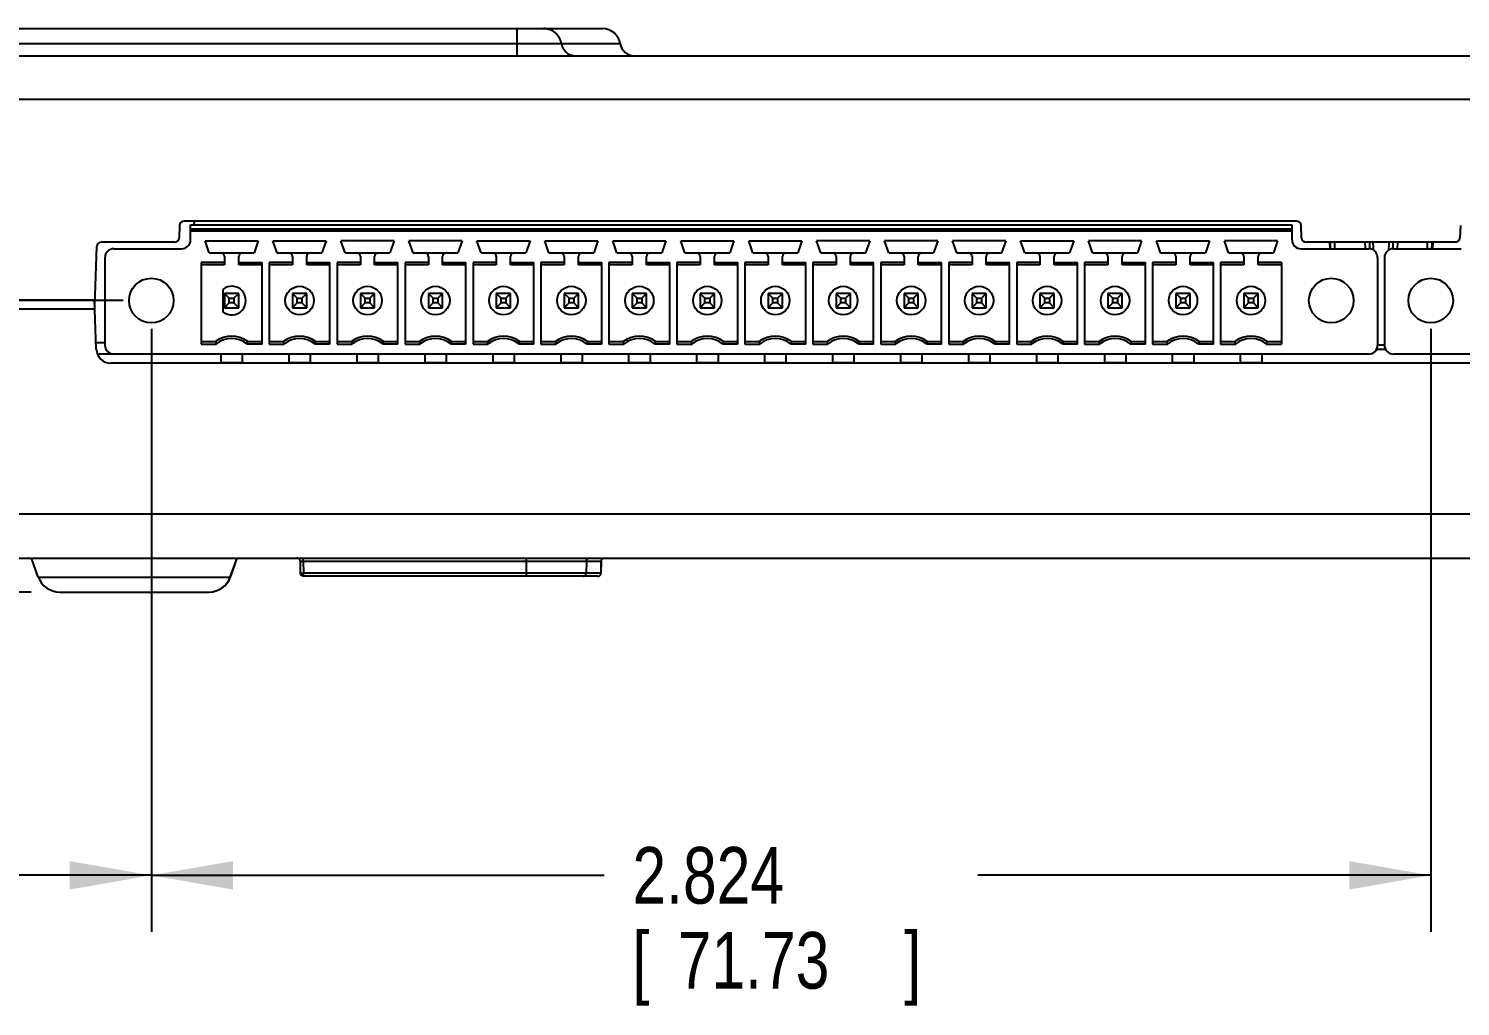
# Model space of a CAD drawing. Header units: inches. Extents: x 0 to 34, y 0 to 22.
# Drawn here: x 14.427 to 17.587, y 5.219 to 7.376 of the extents above; entities that cross this region are included whole.
import ezdxf

# ---------------------------------------------------------------- set-up
doc = ezdxf.new("R2010")
doc.units = ezdxf.units.IN
doc.header["$LTSCALE"] = 1.87
doc.header["$MEASUREMENT"] = 0
doc.layers.get('0').update_dxf_attribs({"linetype": 'CONTINUOUS'})
doc.layers.add('DIMENSIONS', color=7, linetype='CONTINUOUS')
doc.styles.get("Standard").update_dxf_attribs({"font": 'txt', "width": 0.8})
doc.dimstyles.new('DIMSTYLE_1', dxfattribs={"dimtxt": 0.125, "dimasz": 0.18, "dimexe": 0.18, "dimexo": 0.0625, "dimgap": 0.09, "dimtad": 0, "dimtih": 1, "dimtoh": 1, "dimdec": 3, "dimzin": 4, "dimdsep": 46, "dimtxsty": 'STANDARD', "dimblk": '_FILLED', "dimblk1": '_FILLED', "dimblk2": '_FILLED', "dimcen": 0.09, "dimadec": 0, "dimazin": 0, "dimtp": 0.01, "dimtm": 0.01, "dimtfac": 1, "dimtdec": 3, "dimtofl": 0, "dimtmove": 0, "dimatfit": 3, "dimldrblk": '_FILLED', "dimfxl": 1, "dimtolj": 1, "dimtzin": 4, "dimarcsym": 0})

# ---------------------------------------------------------------- blocks, each defined once
blk = doc.blocks.new('_FILLED')
at = {"color": 0, "linetype": 'BYBLOCK'}
blk.add_solid([(0, 0), (-1, 0.174), (-1, -0.174)], dxfattribs=at)
blk = doc.blocks.new('*D2')
at = {"layer": 'DIMENSIONS', "color": 2, "linetype": 'CONTINUOUS'}
for p, q in [((13.4624, 6.776), (13.4624, 7.136)), ((14.6355, 6.776), (13.3374, 6.776)), ((14.4331, 6.1329), (13.3374, 6.1329)), ((13.4624, 6.1329), (13.4624, 5.7729))]:
    blk.add_line(p, q, dxfattribs=at)
at = {"layer": 'DIMENSIONS', "color": 2, "linetype": 'CONTINUOUS', "xscale": 0.18, "yscale": 0.18, "zscale": 0.18}
for p, rotation in [((13.4624, 6.776), 270), ((13.4624, 6.1329), 90)]:
    blk.add_blockref('_FILLED', p, dxfattribs=dict(at, rotation=rotation))
at = {"layer": 'DIMENSIONS', "color": 2, "linetype": 'CONTINUOUS', "width": 0.8}
for s, p in [('.643', (13.1124, 6.4857)), ('[', (13.1124, 6.2982)), ('16.34', (13.2124, 6.2982)), (']', (13.7124, 6.2982))]:
    blk.add_text(s, height=0.125, dxfattribs=at).set_placement(p)
blk = doc.blocks.new('*D3')
at = {"layer": 'DIMENSIONS', "color": 2, "linetype": 'CONTINUOUS'}
for p, q in [((14.698, 6.7135), (14.698, 5.3829)), ((14.0874, 6.6954), (14.0874, 6.326)), ((14.0874, 5.9397), (14.0874, 5.3829)), ((14.3927, 5.5079), (13.5999, 5.5079)), ((14.0874, 5.5079), (14.3927, 5.5079)), ((14.698, 5.5079), (14.3927, 5.5079))]:
    blk.add_line(p, q, dxfattribs=at)
at = {"layer": 'DIMENSIONS', "color": 2, "linetype": 'CONTINUOUS', "xscale": 0.18, "yscale": 0.18, "zscale": 0.18, "rotation": 180}
blk.add_blockref('_FILLED', (14.0874, 5.5079), dxfattribs=at)
at = {"layer": 'DIMENSIONS', "color": 2, "linetype": 'CONTINUOUS', "xscale": 0.18, "yscale": 0.18, "zscale": 0.18}
blk.add_blockref('_FILLED', (14.698, 5.5079), dxfattribs=at)
at = {"layer": 'DIMENSIONS', "color": 2, "linetype": 'CONTINUOUS', "width": 0.8}
for s, p in [('.611', (12.8374, 5.4454)), ('[', (12.8374, 5.2579)), ('15.51', (12.9374, 5.2579)), (']', (13.4374, 5.2579))]:
    blk.add_text(s, height=0.125, dxfattribs=at).set_placement(p)
blk = doc.blocks.new('*D4')
at = {"layer": 'DIMENSIONS', "color": 2, "linetype": 'CONTINUOUS'}
for p, q in [((14.698, 6.7135), (14.698, 5.3829)), ((17.522, 6.7135), (17.522, 5.3829)), ((14.698, 5.5079), (15.6975, 5.5079)), ((17.522, 5.5079), (16.5225, 5.5079))]:
    blk.add_line(p, q, dxfattribs=at)
at = {"layer": 'DIMENSIONS', "color": 2, "linetype": 'CONTINUOUS', "xscale": 0.18, "yscale": 0.18, "zscale": 0.18, "rotation": 180}
blk.add_blockref('_FILLED', (14.698, 5.5079), dxfattribs=at)
at = {"layer": 'DIMENSIONS', "color": 2, "linetype": 'CONTINUOUS', "xscale": 0.18, "yscale": 0.18, "zscale": 0.18}
blk.add_blockref('_FILLED', (17.522, 5.5079), dxfattribs=at)
at = {"layer": 'DIMENSIONS', "color": 2, "linetype": 'CONTINUOUS', "width": 0.8}
for s, p in [('2.824', (15.76, 5.4454)), ('[', (15.76, 5.2579)), ('71.73', (15.86, 5.2579)), (']', (16.36, 5.2579))]:
    blk.add_text(s, height=0.125, dxfattribs=at).set_placement(p)

msp = doc.modelspace()

# ---------------------------------------------------------------- linework, layer by layer
at = {"color": 7, "linetype": 'CONTINUOUS'}
for p, q in [((14.2051, 7.3759), (15.6935, 7.3759)), ((15.5052, 7.3159), (15.5052, 7.3759)), ((15.5052, 7.3425), (14.3255, 7.3425)), ((15.7329, 7.3425), (15.6033, 7.3425)), ((14.3255, 7.3159), (20.4997, 7.3159)), ((20.4954, 7.2193), (14.3298, 7.2193)), ((14.7603, 6.9412), (14.7594, 6.9145)), ((17.2259, 6.9509), (14.7703, 6.9509)), ((14.7846, 6.9098), (14.7846, 6.9433)), ((14.7846, 6.9433), (17.2157, 6.9433)), ((17.2157, 6.9334), (14.7846, 6.9334)), ((14.7846, 6.9295), (17.2157, 6.9295)), ((14.7922, 6.9509), (14.792, 6.9433)), ((17.2157, 6.9098), (17.2157, 6.9433)), ((17.2368, 6.9145), (17.2359, 6.9412)), ((17.5873, 6.9412), (17.5864, 6.9145)), ((14.5732, 6.7648), (14.5777, 6.8952)), ((14.7494, 6.9049), (14.5877, 6.9049)), ((14.6153, 6.8901), (14.7649, 6.8901)), ((14.8257, 6.8811), (14.8165, 6.9079)), ((14.8165, 6.9079), (14.9338, 6.9079)), ((14.9338, 6.9079), (14.9246, 6.8811)), ((14.9757, 6.8811), (14.9665, 6.9079)), ((14.9665, 6.9079), (15.0838, 6.9079)), ((15.0838, 6.9079), (15.0746, 6.8811)), ((15.1257, 6.8811), (15.1165, 6.9079)), ((15.2338, 6.9079), (15.1165, 6.9079)), ((15.2338, 6.9079), (15.2246, 6.8811)), ((15.2757, 6.8811), (15.2665, 6.9079)), ((15.3838, 6.9079), (15.2665, 6.9079)), ((15.3838, 6.9079), (15.3746, 6.8811)), ((15.4257, 6.8811), (15.4165, 6.9079)), ((15.4165, 6.9079), (15.5338, 6.9079)), ((15.5338, 6.9079), (15.5246, 6.8811)), ((15.5757, 6.8811), (15.5665, 6.9079)), ((15.5665, 6.9079), (15.6838, 6.9079)), ((15.6838, 6.9079), (15.6746, 6.8811)), ((15.7257, 6.8811), (15.7165, 6.9079)), ((15.7165, 6.9079), (15.8338, 6.9079)), ((15.8338, 6.9079), (15.8246, 6.8811)), ((15.8757, 6.8811), (15.8665, 6.9079)), ((15.8665, 6.9079), (15.9838, 6.9079)), ((15.9838, 6.9079), (15.9746, 6.8811)), ((16.0257, 6.8811), (16.0165, 6.9079)), ((16.0165, 6.9079), (16.1338, 6.9079)), ((16.1338, 6.9079), (16.1246, 6.8811)), ((16.1757, 6.8811), (16.1665, 6.9079)), ((16.2838, 6.9079), (16.1665, 6.9079)), ((16.2838, 6.9079), (16.2746, 6.8811)), ((16.3257, 6.8811), (16.3165, 6.9079)), ((16.4338, 6.9079), (16.3165, 6.9079)), ((16.4338, 6.9079), (16.4246, 6.8811)), ((16.4757, 6.8811), (16.4665, 6.9079)), ((16.5838, 6.9079), (16.4665, 6.9079)), ((16.5838, 6.9079), (16.5746, 6.8811)), ((16.6257, 6.8811), (16.6165, 6.9079)), ((16.6165, 6.9079), (16.7338, 6.9079)), ((16.7338, 6.9079), (16.7246, 6.8811)), ((16.7757, 6.8811), (16.7665, 6.9079)), ((16.8838, 6.9079), (16.7665, 6.9079)), ((16.8838, 6.9079), (16.8746, 6.8811)), ((16.9257, 6.8811), (16.9165, 6.9079)), ((16.9165, 6.9079), (17.0338, 6.9079)), ((17.0338, 6.9079), (17.0246, 6.8811)), ((17.0757, 6.8811), (17.0665, 6.9079)), ((17.1838, 6.9079), (17.0665, 6.9079)), ((17.1838, 6.9079), (17.1746, 6.8811)), ((17.2354, 6.8901), (17.385, 6.8901)), ((17.5764, 6.9049), (17.2468, 6.9049)), ((17.2988, 6.9049), (17.2993, 6.8901)), ((17.3766, 6.9049), (17.3771, 6.8901)), ((17.3866, 6.9049), (17.3871, 6.89)), ((17.4386, 6.9049), (17.4381, 6.8901)), ((17.4394, 6.8901), (17.589, 6.8901)), ((17.4486, 6.9049), (17.4481, 6.8901)), ((17.5264, 6.9049), (17.5259, 6.8901)), ((14.5956, 6.8705), (14.5956, 6.6775)), ((14.808, 6.86), (14.808, 6.6801)), ((14.8594, 6.86), (14.808, 6.86)), ((14.8257, 6.8811), (14.9246, 6.8811)), ((14.8594, 6.8732), (14.8594, 6.8547)), ((14.8909, 6.8547), (14.8909, 6.8732)), ((14.8909, 6.86), (14.9423, 6.86)), ((14.9423, 6.6801), (14.9423, 6.86)), ((14.958, 6.86), (14.958, 6.6801)), ((15.0094, 6.86), (14.958, 6.86)), ((14.9757, 6.8811), (15.0746, 6.8811)), ((15.0094, 6.8732), (15.0094, 6.8547)), ((15.0409, 6.8547), (15.0409, 6.8732)), ((15.0409, 6.86), (15.0923, 6.86)), ((15.0923, 6.6801), (15.0923, 6.86)), ((15.108, 6.86), (15.108, 6.6801)), ((15.1594, 6.86), (15.108, 6.86)), ((15.1257, 6.8811), (15.2246, 6.8811)), ((15.1594, 6.8732), (15.1594, 6.8547)), ((15.1909, 6.8547), (15.1909, 6.8732)), ((15.1909, 6.86), (15.2423, 6.86)), ((15.2423, 6.6801), (15.2423, 6.86)), ((15.258, 6.86), (15.258, 6.6801)), ((15.3094, 6.86), (15.258, 6.86)), ((15.2757, 6.8811), (15.3746, 6.8811)), ((15.3094, 6.8732), (15.3094, 6.8547)), ((15.3409, 6.8547), (15.3409, 6.8732)), ((15.3409, 6.86), (15.3923, 6.86)), ((15.3923, 6.6801), (15.3923, 6.86)), ((15.408, 6.86), (15.408, 6.6801)), ((15.4594, 6.86), (15.408, 6.86)), ((15.4257, 6.8811), (15.5246, 6.8811)), ((15.4594, 6.8732), (15.4594, 6.8547)), ((15.4909, 6.8547), (15.4909, 6.8732)), ((15.4909, 6.86), (15.5423, 6.86)), ((15.5423, 6.6801), (15.5423, 6.86)), ((15.558, 6.86), (15.558, 6.6801)), ((15.6094, 6.86), (15.558, 6.86)), ((15.5757, 6.8811), (15.6746, 6.8811)), ((15.6094, 6.8732), (15.6094, 6.8547)), ((15.6409, 6.8547), (15.6409, 6.8732)), ((15.6409, 6.86), (15.6923, 6.86)), ((15.6923, 6.6801), (15.6923, 6.86)), ((15.708, 6.86), (15.708, 6.6801)), ((15.7594, 6.86), (15.708, 6.86)), ((15.7257, 6.8811), (15.8246, 6.8811)), ((15.7594, 6.8732), (15.7594, 6.8547)), ((15.7909, 6.8547), (15.7909, 6.8732)), ((15.7909, 6.86), (15.8423, 6.86)), ((15.8423, 6.6801), (15.8423, 6.86)), ((15.858, 6.86), (15.858, 6.6801)), ((15.9094, 6.86), (15.858, 6.86)), ((15.8757, 6.8811), (15.9746, 6.8811)), ((15.9094, 6.8732), (15.9094, 6.8547)), ((15.9409, 6.8547), (15.9409, 6.8732)), ((15.9409, 6.86), (15.9923, 6.86)), ((15.9923, 6.6801), (15.9923, 6.86)), ((16.008, 6.86), (16.008, 6.6801)), ((16.0594, 6.86), (16.008, 6.86)), ((16.0257, 6.8811), (16.1246, 6.8811)), ((16.0594, 6.8732), (16.0594, 6.8547)), ((16.0909, 6.8547), (16.0909, 6.8732)), ((16.0909, 6.86), (16.1423, 6.86)), ((16.1423, 6.6801), (16.1423, 6.86)), ((16.158, 6.86), (16.158, 6.6801)), ((16.2094, 6.86), (16.158, 6.86)), ((16.1757, 6.8811), (16.2746, 6.8811)), ((16.2094, 6.8732), (16.2094, 6.8547)), ((16.2409, 6.8547), (16.2409, 6.8732)), ((16.2409, 6.86), (16.2923, 6.86)), ((16.2923, 6.6801), (16.2923, 6.86)), ((16.308, 6.86), (16.308, 6.6801)), ((16.3594, 6.86), (16.308, 6.86)), ((16.3257, 6.8811), (16.4246, 6.8811)), ((16.3594, 6.8732), (16.3594, 6.8547)), ((16.3909, 6.8547), (16.3909, 6.8732)), ((16.3909, 6.86), (16.4423, 6.86)), ((16.4423, 6.6801), (16.4423, 6.86)), ((16.458, 6.86), (16.458, 6.6801)), ((16.5094, 6.86), (16.458, 6.86)), ((16.4757, 6.8811), (16.5746, 6.8811)), ((16.5094, 6.8732), (16.5094, 6.8547)), ((16.5409, 6.8547), (16.5409, 6.8732)), ((16.5409, 6.86), (16.5923, 6.86)), ((16.5923, 6.6801), (16.5923, 6.86)), ((16.608, 6.86), (16.608, 6.6801)), ((16.6594, 6.86), (16.608, 6.86)), ((16.6257, 6.8811), (16.7246, 6.8811)), ((16.6594, 6.8732), (16.6594, 6.8547)), ((16.6909, 6.8547), (16.6909, 6.8732)), ((16.6909, 6.86), (16.7423, 6.86)), ((16.7423, 6.6801), (16.7423, 6.86)), ((16.758, 6.86), (16.758, 6.6801)), ((16.8094, 6.86), (16.758, 6.86)), ((16.7757, 6.8811), (16.8746, 6.8811)), ((16.8094, 6.8732), (16.8094, 6.8547)), ((16.8409, 6.8547), (16.8409, 6.8732)), ((16.8409, 6.86), (16.8923, 6.86)), ((16.8923, 6.6801), (16.8923, 6.86)), ((16.908, 6.86), (16.908, 6.6801)), ((16.9594, 6.86), (16.908, 6.86)), ((16.9257, 6.8811), (17.0246, 6.8811)), ((16.9594, 6.8732), (16.9594, 6.8547)), ((16.9909, 6.8547), (16.9909, 6.8732)), ((16.9909, 6.86), (17.0423, 6.86)), ((17.0423, 6.6801), (17.0423, 6.86)), ((17.058, 6.86), (17.058, 6.6801)), ((17.1094, 6.86), (17.058, 6.86)), ((17.0757, 6.8811), (17.1746, 6.8811)), ((17.1094, 6.8732), (17.1094, 6.8547)), ((17.1409, 6.8547), (17.1409, 6.8732)), ((17.1923, 6.86), (17.1409, 6.86)), ((17.1923, 6.86), (17.1923, 6.6801)), ((17.4047, 6.8705), (17.4047, 6.6775)), ((17.4197, 6.8705), (17.4197, 6.6775)), ((14.8594, 6.8547), (14.808, 6.8547)), ((14.9423, 6.8547), (14.8909, 6.8547)), ((15.0094, 6.8547), (14.958, 6.8547)), ((15.0923, 6.8547), (15.0409, 6.8547)), ((15.1594, 6.8547), (15.108, 6.8547)), ((15.2423, 6.8547), (15.1909, 6.8547)), ((15.3094, 6.8547), (15.258, 6.8547)), ((15.3923, 6.8547), (15.3409, 6.8547)), ((15.4594, 6.8547), (15.408, 6.8547)), ((15.5423, 6.8547), (15.4909, 6.8547)), ((15.6094, 6.8547), (15.558, 6.8547)), ((15.6923, 6.8547), (15.6409, 6.8547)), ((15.7594, 6.8547), (15.708, 6.8547)), ((15.8423, 6.8547), (15.7909, 6.8547)), ((15.9094, 6.8547), (15.858, 6.8547)), ((15.9923, 6.8547), (15.9409, 6.8547)), ((16.0594, 6.8547), (16.008, 6.8547)), ((16.1423, 6.8547), (16.0909, 6.8547)), ((16.2094, 6.8547), (16.158, 6.8547)), ((16.2923, 6.8547), (16.2409, 6.8547)), ((16.3594, 6.8547), (16.308, 6.8547)), ((16.4423, 6.8547), (16.3909, 6.8547)), ((16.5094, 6.8547), (16.458, 6.8547)), ((16.5923, 6.8547), (16.5409, 6.8547)), ((16.6594, 6.8547), (16.608, 6.8547)), ((16.7423, 6.8547), (16.6909, 6.8547)), ((16.8094, 6.8547), (16.758, 6.8547)), ((16.8923, 6.8547), (16.8409, 6.8547)), ((16.9594, 6.8547), (16.908, 6.8547)), ((17.0423, 6.8547), (16.9909, 6.8547)), ((17.1094, 6.8547), (17.058, 6.8547)), ((17.1923, 6.8547), (17.1409, 6.8547)), ((14.8555, 6.8006), (14.8555, 6.7514)), ((14.0876, 6.7779), (14.5736, 6.7779)), ((14.5765, 6.6687), (14.5727, 6.7779)), ((14.8594, 6.7917), (14.8594, 6.7602)), ((14.87, 6.7812), (14.8594, 6.7917)), ((14.8909, 6.7917), (14.8594, 6.7917)), ((14.8594, 6.7602), (14.87, 6.7708)), ((14.87, 6.7708), (14.87, 6.7812)), ((14.87, 6.7812), (14.8804, 6.7812)), ((14.8804, 6.7708), (14.87, 6.7708)), ((14.8804, 6.7812), (14.8909, 6.7917)), ((14.8804, 6.7812), (14.8804, 6.7708)), ((14.8909, 6.7602), (14.8804, 6.7708)), ((14.8909, 6.7602), (14.8909, 6.7917)), ((15.0094, 6.7917), (15.0094, 6.7602)), ((15.02, 6.7812), (15.0094, 6.7917)), ((15.0409, 6.7917), (15.0094, 6.7917)), ((15.0094, 6.7602), (15.02, 6.7708)), ((15.02, 6.7708), (15.02, 6.7812)), ((15.02, 6.7812), (15.0304, 6.7812)), ((15.0304, 6.7708), (15.02, 6.7708)), ((15.0304, 6.7812), (15.0409, 6.7917)), ((15.0304, 6.7812), (15.0304, 6.7708)), ((15.0409, 6.7602), (15.0304, 6.7708)), ((15.0409, 6.7602), (15.0409, 6.7917)), ((15.1594, 6.7917), (15.1594, 6.7602)), ((15.17, 6.7812), (15.1594, 6.7917)), ((15.1909, 6.7917), (15.1594, 6.7917)), ((15.1594, 6.7602), (15.17, 6.7708)), ((15.17, 6.7708), (15.17, 6.7812)), ((15.17, 6.7812), (15.1804, 6.7812)), ((15.1804, 6.7708), (15.17, 6.7708)), ((15.1804, 6.7812), (15.1909, 6.7917)), ((15.1804, 6.7812), (15.1804, 6.7708)), ((15.1909, 6.7602), (15.1804, 6.7708)), ((15.1909, 6.7602), (15.1909, 6.7917)), ((15.3094, 6.7917), (15.3094, 6.7602)), ((15.32, 6.7812), (15.3094, 6.7917)), ((15.3409, 6.7917), (15.3094, 6.7917)), ((15.3094, 6.7602), (15.32, 6.7708)), ((15.32, 6.7708), (15.32, 6.7812)), ((15.32, 6.7812), (15.3304, 6.7812)), ((15.3304, 6.7708), (15.32, 6.7708)), ((15.3304, 6.7812), (15.3409, 6.7917)), ((15.3304, 6.7812), (15.3304, 6.7708)), ((15.3409, 6.7602), (15.3304, 6.7708)), ((15.3409, 6.7602), (15.3409, 6.7917)), ((15.4594, 6.7917), (15.4594, 6.7602)), ((15.47, 6.7812), (15.4594, 6.7917)), ((15.4909, 6.7917), (15.4594, 6.7917)), ((15.4594, 6.7602), (15.47, 6.7708)), ((15.47, 6.7708), (15.47, 6.7812)), ((15.47, 6.7812), (15.4804, 6.7812)), ((15.4804, 6.7708), (15.47, 6.7708)), ((15.4804, 6.7812), (15.4909, 6.7917)), ((15.4804, 6.7812), (15.4804, 6.7708)), ((15.4909, 6.7602), (15.4804, 6.7708)), ((15.4909, 6.7602), (15.4909, 6.7917)), ((15.6094, 6.7917), (15.6094, 6.7602)), ((15.62, 6.7812), (15.6094, 6.7917)), ((15.6409, 6.7917), (15.6094, 6.7917)), ((15.6094, 6.7602), (15.62, 6.7708)), ((15.62, 6.7708), (15.62, 6.7812)), ((15.62, 6.7812), (15.6304, 6.7812)), ((15.6304, 6.7708), (15.62, 6.7708)), ((15.6304, 6.7812), (15.6409, 6.7917)), ((15.6304, 6.7812), (15.6304, 6.7708)), ((15.6409, 6.7602), (15.6304, 6.7708)), ((15.6409, 6.7602), (15.6409, 6.7917)), ((15.7594, 6.7917), (15.7594, 6.7602)), ((15.77, 6.7812), (15.7594, 6.7917)), ((15.7909, 6.7917), (15.7594, 6.7917)), ((15.7594, 6.7602), (15.77, 6.7708)), ((15.77, 6.7708), (15.77, 6.7812)), ((15.77, 6.7812), (15.7804, 6.7812)), ((15.7804, 6.7708), (15.77, 6.7708)), ((15.7804, 6.7812), (15.7909, 6.7917)), ((15.7804, 6.7812), (15.7804, 6.7708)), ((15.7909, 6.7602), (15.7804, 6.7708)), ((15.7909, 6.7602), (15.7909, 6.7917)), ((15.9094, 6.7917), (15.9094, 6.7602)), ((15.92, 6.7812), (15.9094, 6.7917)), ((15.9409, 6.7917), (15.9094, 6.7917)), ((15.9094, 6.7602), (15.92, 6.7708)), ((15.92, 6.7708), (15.92, 6.7812)), ((15.92, 6.7812), (15.9304, 6.7812)), ((15.9304, 6.7708), (15.92, 6.7708)), ((15.9304, 6.7812), (15.9409, 6.7917)), ((15.9304, 6.7812), (15.9304, 6.7708)), ((15.9409, 6.7602), (15.9304, 6.7708)), ((15.9409, 6.7602), (15.9409, 6.7917)), ((16.0594, 6.7917), (16.0594, 6.7602)), ((16.07, 6.7812), (16.0594, 6.7917)), ((16.0909, 6.7917), (16.0594, 6.7917)), ((16.0594, 6.7602), (16.07, 6.7708)), ((16.07, 6.7708), (16.07, 6.7812)), ((16.07, 6.7812), (16.0804, 6.7812)), ((16.0804, 6.7708), (16.07, 6.7708)), ((16.0804, 6.7812), (16.0909, 6.7917)), ((16.0804, 6.7812), (16.0804, 6.7708)), ((16.0909, 6.7602), (16.0804, 6.7708)), ((16.0909, 6.7602), (16.0909, 6.7917)), ((16.2094, 6.7917), (16.2094, 6.7602)), ((16.22, 6.7812), (16.2094, 6.7917)), ((16.2409, 6.7917), (16.2094, 6.7917)), ((16.2094, 6.7602), (16.22, 6.7708)), ((16.22, 6.7708), (16.22, 6.7812)), ((16.22, 6.7812), (16.2304, 6.7812)), ((16.2304, 6.7708), (16.22, 6.7708)), ((16.2304, 6.7812), (16.2409, 6.7917)), ((16.2304, 6.7812), (16.2304, 6.7708)), ((16.2409, 6.7602), (16.2304, 6.7708)), ((16.2409, 6.7602), (16.2409, 6.7917)), ((16.3594, 6.7917), (16.3594, 6.7602)), ((16.37, 6.7812), (16.3594, 6.7917)), ((16.3909, 6.7917), (16.3594, 6.7917)), ((16.3594, 6.7602), (16.37, 6.7708)), ((16.37, 6.7708), (16.37, 6.7812)), ((16.37, 6.7812), (16.3804, 6.7812)), ((16.3804, 6.7708), (16.37, 6.7708)), ((16.3804, 6.7812), (16.3909, 6.7917)), ((16.3804, 6.7812), (16.3804, 6.7708)), ((16.3909, 6.7602), (16.3804, 6.7708)), ((16.3909, 6.7602), (16.3909, 6.7917)), ((16.5094, 6.7917), (16.5094, 6.7602)), ((16.52, 6.7812), (16.5094, 6.7917)), ((16.5409, 6.7917), (16.5094, 6.7917)), ((16.5094, 6.7602), (16.52, 6.7708)), ((16.52, 6.7708), (16.52, 6.7812)), ((16.52, 6.7812), (16.5304, 6.7812)), ((16.5304, 6.7708), (16.52, 6.7708)), ((16.5304, 6.7812), (16.5409, 6.7917)), ((16.5304, 6.7812), (16.5304, 6.7708)), ((16.5409, 6.7602), (16.5304, 6.7708)), ((16.5409, 6.7602), (16.5409, 6.7917)), ((16.6594, 6.7917), (16.6594, 6.7602)), ((16.67, 6.7812), (16.6594, 6.7917)), ((16.6909, 6.7917), (16.6594, 6.7917)), ((16.6594, 6.7602), (16.67, 6.7708)), ((16.67, 6.7708), (16.67, 6.7812)), ((16.67, 6.7812), (16.6804, 6.7812)), ((16.6804, 6.7708), (16.67, 6.7708)), ((16.6804, 6.7812), (16.6909, 6.7917)), ((16.6804, 6.7812), (16.6804, 6.7708)), ((16.6909, 6.7602), (16.6804, 6.7708)), ((16.6909, 6.7602), (16.6909, 6.7917)), ((16.8094, 6.7917), (16.8094, 6.7602)), ((16.82, 6.7812), (16.8094, 6.7917)), ((16.8409, 6.7917), (16.8094, 6.7917)), ((16.8094, 6.7602), (16.82, 6.7708)), ((16.82, 6.7708), (16.82, 6.7812)), ((16.82, 6.7812), (16.8304, 6.7812)), ((16.8304, 6.7708), (16.82, 6.7708)), ((16.8304, 6.7812), (16.8409, 6.7917)), ((16.8304, 6.7812), (16.8304, 6.7708)), ((16.8409, 6.7602), (16.8304, 6.7708)), ((16.8409, 6.7602), (16.8409, 6.7917)), ((16.9594, 6.7917), (16.9594, 6.7602)), ((16.97, 6.7812), (16.9594, 6.7917)), ((16.9909, 6.7917), (16.9594, 6.7917)), ((16.9594, 6.7602), (16.97, 6.7708)), ((16.97, 6.7708), (16.97, 6.7812)), ((16.97, 6.7812), (16.9804, 6.7812)), ((16.9804, 6.7708), (16.97, 6.7708)), ((16.9804, 6.7812), (16.9909, 6.7917)), ((16.9804, 6.7812), (16.9804, 6.7708)), ((16.9909, 6.7602), (16.9804, 6.7708)), ((16.9909, 6.7602), (16.9909, 6.7917)), ((17.1094, 6.7917), (17.1094, 6.7602)), ((17.12, 6.7812), (17.1094, 6.7917)), ((17.1409, 6.7917), (17.1094, 6.7917)), ((17.1094, 6.7602), (17.12, 6.7708)), ((17.12, 6.7708), (17.12, 6.7812)), ((17.12, 6.7812), (17.1304, 6.7812)), ((17.1304, 6.7708), (17.12, 6.7708)), ((17.1304, 6.7812), (17.1409, 6.7917)), ((17.1304, 6.7812), (17.1304, 6.7708)), ((17.1409, 6.7602), (17.1304, 6.7708)), ((17.1409, 6.7602), (17.1409, 6.7917)), ((14.0874, 6.7579), (14.5734, 6.7579)), ((14.8594, 6.7602), (14.8909, 6.7602)), ((15.0094, 6.7602), (15.0409, 6.7602)), ((15.1594, 6.7602), (15.1909, 6.7602)), ((15.3094, 6.7602), (15.3409, 6.7602)), ((15.4594, 6.7602), (15.4909, 6.7602)), ((15.6094, 6.7602), (15.6409, 6.7602)), ((15.7594, 6.7602), (15.7909, 6.7602)), ((15.9094, 6.7602), (15.9409, 6.7602)), ((16.0594, 6.7602), (16.0909, 6.7602)), ((16.2094, 6.7602), (16.2409, 6.7602)), ((16.3594, 6.7602), (16.3909, 6.7602)), ((16.5094, 6.7602), (16.5409, 6.7602)), ((16.6594, 6.7602), (16.6909, 6.7602)), ((16.8094, 6.7602), (16.8409, 6.7602)), ((16.9594, 6.7602), (16.9909, 6.7602)), ((17.1094, 6.7602), (17.1409, 6.7602)), ((14.5956, 6.6824), (14.576, 6.6824)), ((14.808, 6.6854), (14.8397, 6.6854)), ((14.808, 6.6801), (14.8415, 6.6801)), ((14.9423, 6.6801), (14.9088, 6.6801)), ((14.9106, 6.6854), (14.9423, 6.6854)), ((14.958, 6.6854), (14.9897, 6.6854)), ((14.958, 6.6801), (14.9915, 6.6801)), ((15.0923, 6.6801), (15.0588, 6.6801)), ((15.0606, 6.6854), (15.0923, 6.6854)), ((15.108, 6.6854), (15.1397, 6.6854)), ((15.108, 6.6801), (15.1415, 6.6801)), ((15.2423, 6.6801), (15.2088, 6.6801)), ((15.2106, 6.6854), (15.2423, 6.6854)), ((15.258, 6.6854), (15.2897, 6.6854)), ((15.258, 6.6801), (15.2915, 6.6801)), ((15.3923, 6.6801), (15.3588, 6.6801)), ((15.3606, 6.6854), (15.3923, 6.6854)), ((15.408, 6.6854), (15.4397, 6.6854)), ((15.408, 6.6801), (15.4415, 6.6801)), ((15.5423, 6.6801), (15.5088, 6.6801)), ((15.5106, 6.6854), (15.5423, 6.6854)), ((15.558, 6.6854), (15.5897, 6.6854)), ((15.558, 6.6801), (15.5915, 6.6801)), ((15.6923, 6.6801), (15.6588, 6.6801)), ((15.6606, 6.6854), (15.6923, 6.6854)), ((15.708, 6.6854), (15.7397, 6.6854)), ((15.708, 6.6801), (15.7415, 6.6801)), ((15.8423, 6.6801), (15.8088, 6.6801)), ((15.8106, 6.6854), (15.8423, 6.6854)), ((15.858, 6.6854), (15.8897, 6.6854)), ((15.858, 6.6801), (15.8915, 6.6801)), ((15.9923, 6.6801), (15.9588, 6.6801)), ((15.9606, 6.6854), (15.9923, 6.6854)), ((16.008, 6.6854), (16.0397, 6.6854)), ((16.008, 6.6801), (16.0415, 6.6801)), ((16.1423, 6.6801), (16.1088, 6.6801)), ((16.1106, 6.6854), (16.1423, 6.6854)), ((16.158, 6.6854), (16.1897, 6.6854)), ((16.158, 6.6801), (16.1915, 6.6801)), ((16.2923, 6.6801), (16.2588, 6.6801)), ((16.2606, 6.6854), (16.2923, 6.6854)), ((16.308, 6.6854), (16.3397, 6.6854)), ((16.308, 6.6801), (16.3415, 6.6801)), ((16.4423, 6.6801), (16.4088, 6.6801)), ((16.4106, 6.6854), (16.4423, 6.6854)), ((16.458, 6.6854), (16.4897, 6.6854)), ((16.458, 6.6801), (16.4915, 6.6801)), ((16.5923, 6.6801), (16.5588, 6.6801)), ((16.5606, 6.6854), (16.5923, 6.6854)), ((16.608, 6.6854), (16.6397, 6.6854)), ((16.608, 6.6801), (16.6415, 6.6801)), ((16.7423, 6.6801), (16.7088, 6.6801)), ((16.7106, 6.6854), (16.7423, 6.6854)), ((16.758, 6.6854), (16.7897, 6.6854)), ((16.758, 6.6801), (16.7915, 6.6801)), ((16.8923, 6.6801), (16.8588, 6.6801)), ((16.8606, 6.6854), (16.8923, 6.6854)), ((16.908, 6.6854), (16.9397, 6.6854)), ((16.908, 6.6801), (16.9415, 6.6801)), ((17.0423, 6.6801), (17.0088, 6.6801)), ((17.0106, 6.6854), (17.0423, 6.6854)), ((17.058, 6.6854), (17.0897, 6.6854)), ((17.058, 6.6801), (17.0915, 6.6801)), ((17.1588, 6.6801), (17.1923, 6.6801)), ((17.1606, 6.6854), (17.1923, 6.6854)), ((17.4197, 6.6775), (17.4047, 6.6775)), ((17.385, 6.6579), (14.5789, 6.6579)), ((20.2163, 6.6379), (14.6085, 6.6379)), ((14.8515, 6.6579), (14.8515, 6.6382)), ((14.8988, 6.6382), (14.8515, 6.6382)), ((14.8594, 6.6379), (14.8594, 6.6382)), ((14.8909, 6.6379), (14.8909, 6.6382)), ((14.8988, 6.6579), (14.8988, 6.6382)), ((15.0015, 6.6579), (15.0015, 6.6382)), ((15.0488, 6.6382), (15.0015, 6.6382)), ((15.0094, 6.6379), (15.0094, 6.6382)), ((15.0409, 6.6379), (15.0409, 6.6382)), ((15.0488, 6.6579), (15.0488, 6.6382)), ((15.1515, 6.6579), (15.1515, 6.6382)), ((15.1988, 6.6382), (15.1515, 6.6382)), ((15.1594, 6.6379), (15.1594, 6.6382)), ((15.1909, 6.6379), (15.1909, 6.6382)), ((15.1988, 6.6579), (15.1988, 6.6382)), ((15.3015, 6.6579), (15.3015, 6.6382)), ((15.3488, 6.6382), (15.3015, 6.6382)), ((15.3094, 6.6379), (15.3094, 6.6382)), ((15.3409, 6.6379), (15.3409, 6.6382)), ((15.3488, 6.6579), (15.3488, 6.6382)), ((15.4515, 6.6579), (15.4515, 6.6382)), ((15.4988, 6.6382), (15.4515, 6.6382)), ((15.4594, 6.6379), (15.4594, 6.6382)), ((15.4909, 6.6379), (15.4909, 6.6382)), ((15.4988, 6.6579), (15.4988, 6.6382)), ((15.6015, 6.6579), (15.6015, 6.6382)), ((15.6488, 6.6382), (15.6015, 6.6382)), ((15.6094, 6.6379), (15.6094, 6.6382)), ((15.6409, 6.6379), (15.6409, 6.6382)), ((15.6488, 6.6579), (15.6488, 6.6382)), ((15.7515, 6.6579), (15.7515, 6.6382)), ((15.7988, 6.6382), (15.7515, 6.6382)), ((15.7594, 6.6379), (15.7594, 6.6382)), ((15.7909, 6.6379), (15.7909, 6.6382)), ((15.7988, 6.6579), (15.7988, 6.6382)), ((15.9015, 6.6579), (15.9015, 6.6382)), ((15.9488, 6.6382), (15.9015, 6.6382)), ((15.9094, 6.6379), (15.9094, 6.6382)), ((15.9409, 6.6379), (15.9409, 6.6382)), ((15.9488, 6.6579), (15.9488, 6.6382)), ((16.0515, 6.6579), (16.0515, 6.6382)), ((16.0988, 6.6382), (16.0515, 6.6382)), ((16.0594, 6.6379), (16.0594, 6.6382)), ((16.0909, 6.6379), (16.0909, 6.6382)), ((16.0988, 6.6579), (16.0988, 6.6382)), ((16.2015, 6.6579), (16.2015, 6.6382)), ((16.2488, 6.6382), (16.2015, 6.6382)), ((16.2094, 6.6379), (16.2094, 6.6382)), ((16.2409, 6.6379), (16.2409, 6.6382)), ((16.2488, 6.6579), (16.2488, 6.6382)), ((16.3515, 6.6579), (16.3515, 6.6382)), ((16.3988, 6.6382), (16.3515, 6.6382)), ((16.3594, 6.6379), (16.3594, 6.6382)), ((16.3909, 6.6379), (16.3909, 6.6382)), ((16.3988, 6.6579), (16.3988, 6.6382)), ((16.5015, 6.6579), (16.5015, 6.6382)), ((16.5488, 6.6382), (16.5015, 6.6382)), ((16.5094, 6.6379), (16.5094, 6.6382)), ((16.5409, 6.6379), (16.5409, 6.6382)), ((16.5488, 6.6579), (16.5488, 6.6382)), ((16.6515, 6.6579), (16.6515, 6.6382)), ((16.6988, 6.6382), (16.6515, 6.6382)), ((16.6594, 6.6379), (16.6594, 6.6382)), ((16.6909, 6.6379), (16.6909, 6.6382)), ((16.6988, 6.6579), (16.6988, 6.6382)), ((16.8015, 6.6579), (16.8015, 6.6382)), ((16.8488, 6.6382), (16.8015, 6.6382)), ((16.8094, 6.6379), (16.8094, 6.6382)), ((16.8409, 6.6379), (16.8409, 6.6382)), ((16.8488, 6.6579), (16.8488, 6.6382)), ((16.9515, 6.6579), (16.9515, 6.6382)), ((16.9988, 6.6382), (16.9515, 6.6382)), ((16.9594, 6.6379), (16.9594, 6.6382)), ((16.9909, 6.6379), (16.9909, 6.6382)), ((16.9988, 6.6579), (16.9988, 6.6382)), ((17.1015, 6.6579), (17.1015, 6.6382)), ((17.1488, 6.6382), (17.1015, 6.6382)), ((17.1094, 6.6379), (17.1094, 6.6382)), ((17.1409, 6.6379), (17.1409, 6.6382)), ((17.1488, 6.6579), (17.1488, 6.6382)), ((17.4223, 6.6679), (17.4021, 6.6679)), ((20.2459, 6.6579), (17.4394, 6.6579)), ((20.4989, 6.3044), (14.3299, 6.3044)), ((14.2035, 6.2079), (20.7291, 6.2079)), ((14.4485, 6.166), (14.4336, 6.2079)), ((14.8723, 6.166), (14.8872, 6.2079)), ((14.8727, 6.166), (14.8876, 6.2079)), ((15.0264, 6.201), (15.0268, 6.1747)), ((15.0334, 6.201), (15.0334, 6.2079)), ((15.0334, 6.201), (15.0338, 6.1747)), ((15.0334, 6.201), (15.691, 6.201)), ((15.5262, 6.1679), (15.5262, 6.2079)), ((15.6582, 6.201), (15.6578, 6.1747)), ((15.691, 6.201), (15.6905, 6.1747)), ((15.6906, 6.1747), (15.6911, 6.201)), ((15.6978, 6.2078), (15.6981, 6.2079)), ((14.4485, 6.166), (14.8727, 6.166)), ((15.0338, 6.1679), (15.0338, 6.1747)), ((15.6905, 6.1747), (15.0338, 6.1747)), ((15.6836, 6.1679), (15.0338, 6.1679)), ((14.4956, 6.1329), (14.8256, 6.1329))]:
    msp.add_line(p, q, dxfattribs=at)
for points in [[(15.6911, 6.201), (15.6912, 6.2017), (15.6914, 6.2027), (15.6917, 6.2036), (15.6921, 6.2043), (15.6925, 6.205), (15.6929, 6.2055), (15.6934, 6.206), (15.6938, 6.2064), (15.6943, 6.2067), (15.6947, 6.207), (15.6951, 6.2072), (15.6956, 6.2074), (15.696, 6.2075), (15.6964, 6.2076), (15.6968, 6.2077), (15.6971, 6.2078), (15.6975, 6.2078), (15.6978, 6.2078)], [(15.6912, 6.2017), (15.6914, 6.2026), (15.6917, 6.2035), (15.692, 6.2042), (15.6924, 6.2048), (15.6928, 6.2054), (15.6932, 6.2058), (15.6936, 6.2062), (15.6941, 6.2065), (15.6945, 6.2068), (15.6949, 6.2071), (15.6953, 6.2073), (15.6957, 6.2074), (15.6961, 6.2076), (15.6965, 6.2077), (15.6969, 6.2077), (15.6972, 6.2078), (15.6975, 6.2078)]]:
    msp.add_lwpolyline(points, dxfattribs=at)
for centre, radius in [((14.698, 6.776), 0.0492), ((15.0252, 6.776), 0.0315), ((15.1752, 6.776), 0.0315), ((15.3252, 6.776), 0.0315), ((15.4752, 6.776), 0.0315), ((15.6252, 6.776), 0.0315), ((15.7752, 6.776), 0.0315), ((15.9252, 6.776), 0.0315), ((16.0752, 6.776), 0.0315), ((16.2252, 6.776), 0.0315), ((16.3752, 6.776), 0.0315), ((16.5252, 6.776), 0.0315), ((16.6752, 6.776), 0.0315), ((16.8252, 6.776), 0.0315), ((16.9752, 6.776), 0.0315), ((17.1252, 6.776), 0.0315), ((17.3023, 6.776), 0.0492), ((17.522, 6.776), 0.0492)]:
    msp.add_circle(centre, radius, dxfattribs=at)
for centre, radius, start, end in [((15.6935, 7.3359), 0.04, 9.5941, 90), ((15.7645, 7.3479), 0.032, 189.5941, 270), ((14.7703, 6.9409), 0.01, 90, 178), ((17.2259, 6.9409), 0.01, 2, 90), ((14.5877, 6.8949), 0.01, 90, 178), ((14.6153, 6.8705), 0.0197, 90, 180), ((14.7494, 6.9149), 0.01, 270, 358), ((14.7649, 6.9098), 0.0197, 270, 360), ((17.2354, 6.9098), 0.0197, 180, 270), ((17.2468, 6.9149), 0.01, 182, 270), ((17.385, 6.8705), 0.0197, 0, 90), ((17.4394, 6.8705), 0.0197, 90, 180), ((17.5764, 6.9149), 0.01, 270, 358), ((14.8515, 6.8732), 0.00787, 0, 90), ((14.8988, 6.8732), 0.00787, 90, 180), ((15.0015, 6.8732), 0.00787, 0, 90), ((15.0488, 6.8732), 0.00787, 90, 180), ((15.1515, 6.8732), 0.00787, 0, 90), ((15.1988, 6.8732), 0.00787, 90, 180), ((15.3015, 6.8732), 0.00787, 0, 90), ((15.3488, 6.8732), 0.00787, 90, 180), ((15.4515, 6.8732), 0.00787, 0, 90), ((15.4988, 6.8732), 0.00787, 90, 180), ((15.6015, 6.8732), 0.00787, 0, 90), ((15.6488, 6.8732), 0.00787, 90, 180), ((15.7515, 6.8732), 0.00787, 0, 90), ((15.7988, 6.8732), 0.00787, 90, 180), ((15.9015, 6.8732), 0.00787, 0, 90), ((15.9488, 6.8732), 0.00787, 90, 180), ((16.0515, 6.8732), 0.00787, 0, 90), ((16.0988, 6.8732), 0.00787, 90, 180), ((16.2015, 6.8732), 0.00787, 0, 90), ((16.2488, 6.8732), 0.00787, 90, 180), ((16.3515, 6.8732), 0.00787, 0, 90), ((16.3988, 6.8732), 0.00787, 90, 180), ((16.5015, 6.8732), 0.00787, 0, 90), ((16.5488, 6.8732), 0.00787, 90, 180), ((16.6515, 6.8732), 0.00787, 0, 90), ((16.6988, 6.8732), 0.00787, 90, 180), ((16.8015, 6.8732), 0.00787, 0, 90), ((16.8488, 6.8732), 0.00787, 90, 180), ((16.9515, 6.8732), 0.00787, 0, 90), ((16.9988, 6.8732), 0.00787, 90, 180), ((17.1015, 6.8732), 0.00787, 0, 90), ((17.1488, 6.8732), 0.00787, 90, 180), ((14.8752, 6.776), 0.0315, 231.3178, 128.6822), ((14.6085, 6.6699), 0.032, 182, 270), ((14.6153, 6.6775), 0.0197, 180, 270), ((14.8752, 6.6382), 0.0591, 53.1301, 126.8699), ((14.8752, 6.6382), 0.0538, 51.2958, 128.7042), ((15.0252, 6.6382), 0.0591, 53.1301, 126.8699), ((15.0252, 6.6382), 0.0538, 51.2958, 128.7042), ((15.1752, 6.6382), 0.0591, 53.1301, 126.8699), ((15.1752, 6.6382), 0.0538, 51.2958, 128.7042), ((15.3252, 6.6382), 0.0591, 53.1301, 126.8699), ((15.3252, 6.6382), 0.0538, 51.2958, 128.7042), ((15.4752, 6.6382), 0.0591, 53.1301, 126.8699), ((15.4752, 6.6382), 0.0538, 51.2958, 128.7042), ((15.6252, 6.6382), 0.0591, 53.1301, 126.8699), ((15.6252, 6.6382), 0.0538, 51.2958, 128.7042), ((15.7752, 6.6382), 0.0591, 53.1301, 126.8699), ((15.7752, 6.6382), 0.0538, 51.2958, 128.7042), ((15.9252, 6.6382), 0.0591, 53.1301, 126.8699), ((15.9252, 6.6382), 0.0538, 51.2958, 128.7042), ((16.0752, 6.6382), 0.0591, 53.1301, 126.8699), ((16.0752, 6.6382), 0.0538, 51.2958, 128.7042), ((16.2252, 6.6382), 0.0591, 53.1301, 126.8699), ((16.2252, 6.6382), 0.0538, 51.2958, 128.7042), ((16.3752, 6.6382), 0.0591, 53.1301, 126.8699), ((16.3752, 6.6382), 0.0538, 51.2958, 128.7042), ((16.5252, 6.6382), 0.0591, 53.1301, 126.8699), ((16.5252, 6.6382), 0.0538, 51.2958, 128.7042), ((16.6752, 6.6382), 0.0591, 53.1301, 126.8699), ((16.6752, 6.6382), 0.0538, 51.2958, 128.7042), ((16.8252, 6.6382), 0.0591, 53.1301, 126.8699), ((16.8252, 6.6382), 0.0538, 51.2958, 128.7042), ((16.9752, 6.6382), 0.0591, 53.1301, 126.8699), ((16.9752, 6.6382), 0.0538, 51.2958, 128.7042), ((17.1252, 6.6382), 0.0591, 53.1301, 126.8699), ((17.1252, 6.6382), 0.0538, 51.2958, 128.7042), ((17.385, 6.6775), 0.0197, 270, 360), ((17.4045, 6.6779), 0.01, 257.0236, 270), ((17.4394, 6.6775), 0.0197, 180, 270), ((17.4207, 6.6779), 0.01, 270, 278.5047), ((15.0194, 6.2009), 0.007, 1, 89.9999), ((14.4956, 6.1829), 0.05, 199.6538, 270), ((14.8252, 6.1829), 0.05, 270, 340.3462), ((14.8256, 6.1829), 0.05, 270, 340.3462), ((15.0338, 6.1749), 0.007, 181, 270)]:
    msp.add_arc(centre, radius, start, end, dxfattribs=at)
for points, knots in [([(15.6033, 7.3425), (15.6031, 7.3438), (15.6025, 7.3465), (15.6013, 7.3503), (15.5997, 7.3539), (15.5977, 7.3574), (15.5954, 7.3607), (15.5928, 7.3637), (15.5899, 7.3665), (15.5867, 7.3689), (15.5834, 7.371), (15.5798, 7.3727), (15.5761, 7.3741), (15.5722, 7.3751), (15.5683, 7.3757), (15.5657, 7.3759), (15.5644, 7.3759)], [0, 0, 0, 0, 0.071921, 0.143793, 0.215601, 0.287332, 0.358976, 0.430526, 0.50198, 0.573339, 0.644608, 0.715795, 0.786912, 0.857973, 0.928997, 1, 1, 1, 1]), ([(15.6033, 7.3425), (15.6027, 7.3425), (15.6014, 7.3425), (15.599, 7.3425), (15.5961, 7.3425), (15.5925, 7.3425), (15.5883, 7.3425), (15.5835, 7.3425), (15.5782, 7.3425), (15.5724, 7.3425), (15.5662, 7.3425), (15.5595, 7.3425), (15.5525, 7.3425), (15.5451, 7.3425), (15.5375, 7.3425), (15.5296, 7.3425), (15.5216, 7.3425), (15.5134, 7.3425), (15.508, 7.3425), (15.5052, 7.3425)], [0, 0, 0, 0, 0.017148, 0.041011, 0.071448, 0.108231, 0.151078, 0.199707, 0.253778, 0.312913, 0.376737, 0.444828, 0.516711, 0.591912, 0.669944, 0.750303, 0.832479, 0.915923, 1, 1, 1, 1]), ([(15.6033, 7.3425), (15.6035, 7.3414), (15.604, 7.3391), (15.6051, 7.3359), (15.6065, 7.3327), (15.6083, 7.3298), (15.6104, 7.327), (15.6127, 7.3245), (15.6153, 7.3223), (15.6182, 7.3204), (15.6212, 7.3187), (15.6243, 7.3175), (15.6276, 7.3165), (15.631, 7.316), (15.6333, 7.3159), (15.6344, 7.3159)], [0, 0, 0, 0, 0.077435, 0.154821, 0.232132, 0.309353, 0.386472, 0.463481, 0.540379, 0.61717, 0.693865, 0.770477, 0.847019, 0.923508, 1, 1, 1, 1]), ([(14.8397, 6.6854), (14.8399, 6.6848), (14.8403, 6.6836), (14.8409, 6.6819), (14.8413, 6.6807), (14.8415, 6.6801)], [0, 0, 0, 0, 0.337931, 0.671272, 1, 1, 1, 1]), ([(14.9088, 6.6801), (14.909, 6.6807), (14.9094, 6.6819), (14.91, 6.6836), (14.9104, 6.6848), (14.9106, 6.6854)], [0, 0, 0, 0, 0.32861, 0.66195, 1, 1, 1, 1]), ([(14.9915, 6.6801), (14.9913, 6.6807), (14.9909, 6.6819), (14.9903, 6.6836), (14.9899, 6.6848), (14.9897, 6.6854)], [0, 0, 0, 0, 0.328609, 0.661949, 1, 1, 1, 1]), ([(15.0606, 6.6854), (15.0604, 6.6848), (15.06, 6.6836), (15.0594, 6.6819), (15.059, 6.6807), (15.0588, 6.6801)], [0, 0, 0, 0, 0.337932, 0.671272, 1, 1, 1, 1]), ([(15.1415, 6.6801), (15.1413, 6.6807), (15.1409, 6.6819), (15.1403, 6.6836), (15.1399, 6.6848), (15.1397, 6.6854)], [0, 0, 0, 0, 0.328609, 0.661949, 1, 1, 1, 1]), ([(15.2106, 6.6854), (15.2104, 6.6848), (15.21, 6.6836), (15.2094, 6.6819), (15.209, 6.6807), (15.2088, 6.6801)], [0, 0, 0, 0, 0.337932, 0.671272, 1, 1, 1, 1]), ([(15.2915, 6.6801), (15.2913, 6.6807), (15.2909, 6.6819), (15.2903, 6.6836), (15.2899, 6.6848), (15.2897, 6.6854)], [0, 0, 0, 0, 0.328609, 0.661949, 1, 1, 1, 1]), ([(15.3606, 6.6854), (15.3604, 6.6848), (15.36, 6.6836), (15.3594, 6.6819), (15.359, 6.6807), (15.3588, 6.6801)], [0, 0, 0, 0, 0.337932, 0.671272, 1, 1, 1, 1]), ([(15.4415, 6.6801), (15.4413, 6.6807), (15.4409, 6.6819), (15.4403, 6.6836), (15.4399, 6.6848), (15.4397, 6.6854)], [0, 0, 0, 0, 0.328609, 0.661949, 1, 1, 1, 1]), ([(15.5106, 6.6854), (15.5104, 6.6848), (15.51, 6.6836), (15.5094, 6.6819), (15.509, 6.6807), (15.5088, 6.6801)], [0, 0, 0, 0, 0.337932, 0.671272, 1, 1, 1, 1]), ([(15.5915, 6.6801), (15.5913, 6.6807), (15.5909, 6.6819), (15.5903, 6.6836), (15.5899, 6.6848), (15.5897, 6.6854)], [0, 0, 0, 0, 0.328609, 0.661949, 1, 1, 1, 1]), ([(15.6606, 6.6854), (15.6604, 6.6848), (15.66, 6.6836), (15.6594, 6.6819), (15.659, 6.6807), (15.6588, 6.6801)], [0, 0, 0, 0, 0.337932, 0.671272, 1, 1, 1, 1]), ([(15.7415, 6.6801), (15.7413, 6.6807), (15.7409, 6.6819), (15.7403, 6.6836), (15.7399, 6.6848), (15.7397, 6.6854)], [0, 0, 0, 0, 0.328609, 0.661949, 1, 1, 1, 1]), ([(15.8106, 6.6854), (15.8104, 6.6848), (15.81, 6.6836), (15.8094, 6.6819), (15.809, 6.6807), (15.8088, 6.6801)], [0, 0, 0, 0, 0.337932, 0.671272, 1, 1, 1, 1]), ([(15.8915, 6.6801), (15.8913, 6.6807), (15.8909, 6.6819), (15.8903, 6.6836), (15.8899, 6.6848), (15.8897, 6.6854)], [0, 0, 0, 0, 0.328609, 0.661949, 1, 1, 1, 1]), ([(15.9606, 6.6854), (15.9604, 6.6848), (15.96, 6.6836), (15.9594, 6.6819), (15.959, 6.6807), (15.9588, 6.6801)], [0, 0, 0, 0, 0.337932, 0.671272, 1, 1, 1, 1]), ([(16.0415, 6.6801), (16.0413, 6.6807), (16.0409, 6.6819), (16.0403, 6.6836), (16.0399, 6.6848), (16.0397, 6.6854)], [0, 0, 0, 0, 0.328609, 0.661949, 1, 1, 1, 1]), ([(16.1106, 6.6854), (16.1104, 6.6848), (16.11, 6.6836), (16.1094, 6.6819), (16.109, 6.6807), (16.1088, 6.6801)], [0, 0, 0, 0, 0.337932, 0.671272, 1, 1, 1, 1]), ([(16.1915, 6.6801), (16.1913, 6.6807), (16.1909, 6.6819), (16.1903, 6.6836), (16.1899, 6.6848), (16.1897, 6.6854)], [0, 0, 0, 0, 0.328609, 0.661949, 1, 1, 1, 1]), ([(16.2606, 6.6854), (16.2604, 6.6848), (16.26, 6.6836), (16.2594, 6.6819), (16.259, 6.6807), (16.2588, 6.6801)], [0, 0, 0, 0, 0.337932, 0.671272, 1, 1, 1, 1]), ([(16.3415, 6.6801), (16.3413, 6.6807), (16.3409, 6.6819), (16.3403, 6.6836), (16.3399, 6.6848), (16.3397, 6.6854)], [0, 0, 0, 0, 0.328609, 0.661949, 1, 1, 1, 1]), ([(16.4106, 6.6854), (16.4104, 6.6848), (16.41, 6.6836), (16.4094, 6.6819), (16.409, 6.6807), (16.4088, 6.6801)], [0, 0, 0, 0, 0.337932, 0.671272, 1, 1, 1, 1]), ([(16.4915, 6.6801), (16.4913, 6.6807), (16.4909, 6.6819), (16.4903, 6.6836), (16.4899, 6.6848), (16.4897, 6.6854)], [0, 0, 0, 0, 0.328609, 0.661949, 1, 1, 1, 1]), ([(16.5606, 6.6854), (16.5604, 6.6848), (16.56, 6.6836), (16.5594, 6.6819), (16.559, 6.6807), (16.5588, 6.6801)], [0, 0, 0, 0, 0.337932, 0.671272, 1, 1, 1, 1]), ([(16.6415, 6.6801), (16.6413, 6.6807), (16.6409, 6.6819), (16.6403, 6.6836), (16.6399, 6.6848), (16.6397, 6.6854)], [0, 0, 0, 0, 0.328609, 0.661949, 1, 1, 1, 1]), ([(16.7106, 6.6854), (16.7104, 6.6848), (16.71, 6.6836), (16.7094, 6.6819), (16.709, 6.6807), (16.7088, 6.6801)], [0, 0, 0, 0, 0.337932, 0.671272, 1, 1, 1, 1]), ([(16.7915, 6.6801), (16.7913, 6.6807), (16.7909, 6.6819), (16.7903, 6.6836), (16.7899, 6.6848), (16.7897, 6.6854)], [0, 0, 0, 0, 0.328609, 0.661949, 1, 1, 1, 1]), ([(16.8606, 6.6854), (16.8604, 6.6848), (16.86, 6.6836), (16.8594, 6.6819), (16.859, 6.6807), (16.8588, 6.6801)], [0, 0, 0, 0, 0.337932, 0.671272, 1, 1, 1, 1]), ([(16.9415, 6.6801), (16.9413, 6.6807), (16.9409, 6.6819), (16.9403, 6.6836), (16.9399, 6.6848), (16.9397, 6.6854)], [0, 0, 0, 0, 0.328609, 0.661949, 1, 1, 1, 1]), ([(17.0106, 6.6854), (17.0104, 6.6848), (17.01, 6.6836), (17.0094, 6.6819), (17.009, 6.6807), (17.0088, 6.6801)], [0, 0, 0, 0, 0.337932, 0.671272, 1, 1, 1, 1]), ([(17.0915, 6.6801), (17.0913, 6.6807), (17.0909, 6.6819), (17.0903, 6.6836), (17.0899, 6.6848), (17.0897, 6.6854)], [0, 0, 0, 0, 0.328609, 0.661949, 1, 1, 1, 1]), ([(17.1606, 6.6854), (17.1604, 6.6848), (17.16, 6.6836), (17.1594, 6.6819), (17.159, 6.6807), (17.1588, 6.6801)], [0, 0, 0, 0, 0.337932, 0.671272, 1, 1, 1, 1]), ([(17.4045, 6.6679), (17.4045, 6.6679), (17.4044, 6.668), (17.4043, 6.6683), (17.4041, 6.6688), (17.4041, 6.6695), (17.404, 6.6703), (17.4039, 6.6711), (17.4038, 6.6717), (17.4038, 6.6719)], [0, 0, 0, 0, 0.036046, 0.110952, 0.230142, 0.392566, 0.59458, 0.830906, 1, 1, 1, 1]), ([(17.4207, 6.6679), (17.4208, 6.6679), (17.4209, 6.668), (17.421, 6.6683), (17.4211, 6.6688), (17.4212, 6.6694), (17.4212, 6.6698), (17.4212, 6.67)], [0, 0, 0, 0, 0.068378, 0.210472, 0.436568, 0.744678, 1, 1, 1, 1]), ([(15.0264, 6.201), (15.0264, 6.201), (15.0265, 6.201), (15.0267, 6.201), (15.0272, 6.201), (15.0277, 6.201), (15.0285, 6.201), (15.0293, 6.201), (15.0302, 6.201), (15.0312, 6.201), (15.0323, 6.201), (15.033, 6.201), (15.0334, 6.201)], [0, 0, 0, 0, 0.012529, 0.049198, 0.109249, 0.191224, 0.293111, 0.412416, 0.546231, 0.691211, 0.843746, 1, 1, 1, 1]), ([(15.6582, 6.201), (15.6582, 6.2013), (15.6583, 6.2021), (15.6586, 6.2031), (15.659, 6.2041), (15.6596, 6.205), (15.6603, 6.2059), (15.6611, 6.2066), (15.662, 6.2071), (15.663, 6.2075), (15.664, 6.2078), (15.6647, 6.2079), (15.6651, 6.2079)], [0, 0, 0, 0, 0.101076, 0.20204, 0.3028, 0.403285, 0.503449, 0.603278, 0.702787, 0.802024, 0.901064, 1, 1, 1, 1]), ([(15.691, 6.201), (15.691, 6.2013), (15.6911, 6.2021), (15.6914, 6.2031), (15.6918, 6.2041), (15.6924, 6.205), (15.6931, 6.2059), (15.6939, 6.2066), (15.6948, 6.2071), (15.6958, 6.2075), (15.6968, 6.2078), (15.6975, 6.2079), (15.6979, 6.2079)], [0, 0, 0, 0, 0.100863, 0.201636, 0.302246, 0.402635, 0.502766, 0.602628, 0.702234, 0.801622, 0.900853, 1, 1, 1, 1]), ([(15.0268, 6.1747), (15.0268, 6.1747), (15.027, 6.1747), (15.0272, 6.1747), (15.0276, 6.1747), (15.0282, 6.1747), (15.0289, 6.1747), (15.0297, 6.1747), (15.0306, 6.1747), (15.0317, 6.1747), (15.0327, 6.1747), (15.0335, 6.1747), (15.0338, 6.1747)], [0, 0, 0, 0, 0.012066, 0.046912, 0.104347, 0.184083, 0.285168, 0.40554, 0.541896, 0.689854, 0.844326, 1, 1, 1, 1]), ([(15.6509, 6.1679), (15.6513, 6.1679), (15.652, 6.1679), (15.653, 6.1682), (15.654, 6.1686), (15.6549, 6.1691), (15.6558, 6.1698), (15.6565, 6.1707), (15.657, 6.1716), (15.6574, 6.1726), (15.6577, 6.1736), (15.6578, 6.1744), (15.6578, 6.1747)], [0, 0, 0, 0, 0.098936, 0.197976, 0.297213, 0.396722, 0.496551, 0.596715, 0.6972, 0.79796, 0.898924, 1, 1, 1, 1]), ([(15.6836, 6.1679), (15.684, 6.1679), (15.6847, 6.1679), (15.6857, 6.1682), (15.6868, 6.1686), (15.6877, 6.1691), (15.6885, 6.1698), (15.6893, 6.1707), (15.6898, 6.1716), (15.6903, 6.1726), (15.6905, 6.1734), (15.6905, 6.1737)], [0, 0, 0, 0, 0.109275, 0.218711, 0.328489, 0.438812, 0.549787, 0.661434, 0.77377, 0.886645, 1, 1, 1, 1]), ([(15.6836, 6.1679), (15.684, 6.1679), (15.6847, 6.1679), (15.6857, 6.1682), (15.6867, 6.1686), (15.6876, 6.1691), (15.6885, 6.1698), (15.6892, 6.1707), (15.6897, 6.1716), (15.6901, 6.1726), (15.6903, 6.1733), (15.6904, 6.1737)], [0, 0, 0, 0, 0.110269, 0.22063, 0.331168, 0.441947, 0.553011, 0.664375, 0.776026, 0.887922, 1, 1, 1, 1])]:
    msp.add_open_spline(points, degree=3, knots=knots, dxfattribs=at)
for points in [[(17.3007, 6.8901), (17.3005, 6.895), (17.3004, 6.9), (17.3002, 6.9049)], [(17.3105, 6.8901), (17.3104, 6.895), (17.3103, 6.9), (17.3101, 6.9049)], [(17.3957, 6.8869), (17.3955, 6.8929), (17.3953, 6.8989), (17.395, 6.9049)], [(17.4295, 6.8875), (17.4298, 6.8933), (17.43, 6.8991), (17.4302, 6.9049)], [(17.5147, 6.8901), (17.5148, 6.895), (17.515, 6.9), (17.5151, 6.9049)], [(17.5246, 6.8901), (17.5247, 6.895), (17.5248, 6.9), (17.525, 6.9049)], [(15.691, 6.201), (15.6911, 6.201), (15.6912, 6.201), (15.6911, 6.201)], [(15.6904, 6.1737), (15.6904, 6.174), (15.6905, 6.1744), (15.6905, 6.1747)], [(15.6905, 6.1737), (15.6906, 6.1741), (15.6906, 6.1744), (15.6906, 6.1747)], [(15.6905, 6.1747), (15.6905, 6.1747), (15.6906, 6.1747), (15.6906, 6.1747)]]:
    msp.add_open_spline(points, degree=3, dxfattribs=at)

# ---------------------------------------------------------------- dimensions: what is measured, and where the dimension line sits
at = {"layer": 'DIMENSIONS', "color": 2, "linetype": 'CONTINUOUS'}
dim = msp.add_linear_dim(base=(13.4624, 6.776), p1=(14.4331, 6.1329), p2=(14.6355, 6.776), angle=90, dimstyle='DIMSTYLE_1', dxfattribs=at)
dim.commit()
dim.dimension.update_dxf_attribs({"geometry": '*D2', "text_midpoint": (13.4624, 6.4544), "dimtype": 160})
for base, p1, p2, picture, middle in [((14.698, 5.5079), (14.0874, 6.6954), (14.698, 6.7135), '*D3', (13.1874, 5.4141)), ((17.522, 5.5079), (14.698, 6.7135), (17.522, 6.7135), '*D4', (16.11, 5.4141))]:
    dim = msp.add_linear_dim(base=base, p1=p1, p2=p2, dimstyle='DIMSTYLE_1', dxfattribs=at)
    dim.commit()
    dim.dimension.update_dxf_attribs({"geometry": picture, "text_midpoint": middle, "dimtype": 160})

doc.saveas('drawing.dxf')
